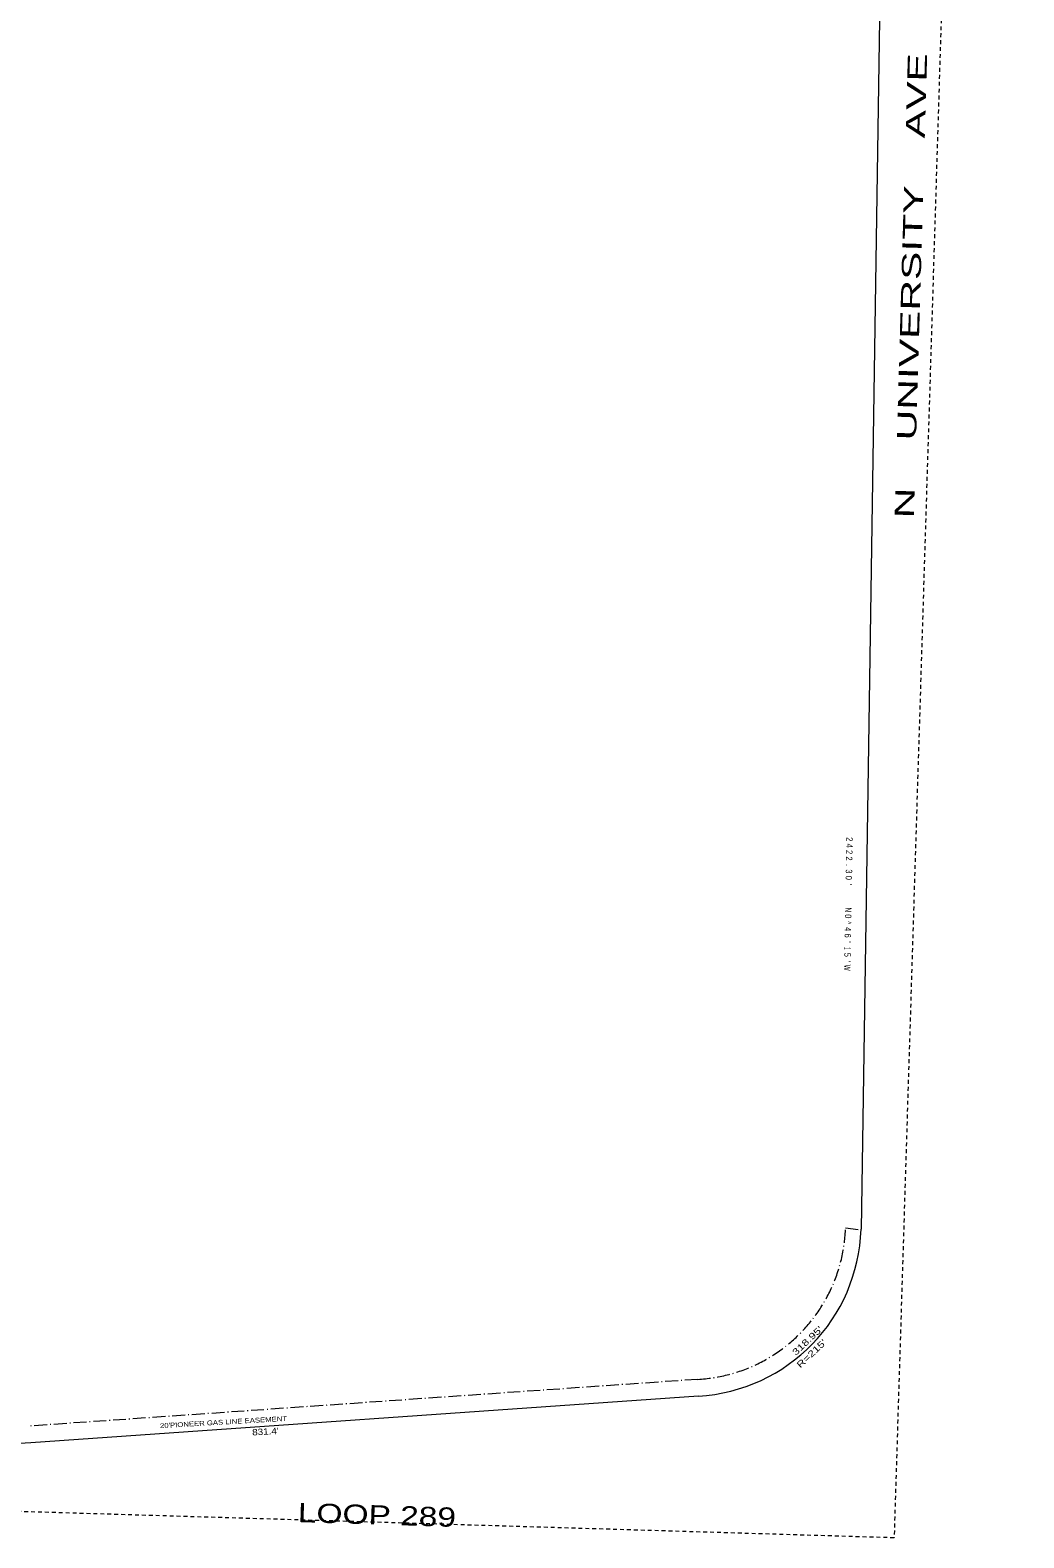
# Model space of a CAD drawing. Extents: x 937363 to 942816, y 7289335 to 7294712.
# Drawn here: x 941577 to 942816, y 7289335 to 7291214 of the extents above; entities that cross this region are included whole.
import ezdxf
from ezdxf.enums import TextEntityAlignment as Align

# ---------------------------------------------------------------- set-up
doc = ezdxf.new("R2010")
doc.units = 0
doc.header["$LTSCALE"] = 3.2
doc.linetypes.add('DOT_DASHED', pattern=[7.7, 5, -1.2, 0.3, -1.2])
doc.linetypes.add('SHORT_DASHED', pattern=[2.7, 1.5, -1.2])
for name, color, linetype, lineweight in [('1', 7, 'SHORT_DASHED', 13), ('21', 7, 'DOT_DASHED', 13), ('6', 7, 'Continuous', 13)]:
    doc.layers.add(name, color=color, linetype=linetype, lineweight=lineweight)
for name, color, linetype in [('11', 7, 'Continuous'), ('19', 7, 'Continuous'), ('22', 7, 'Continuous')]:
    doc.layers.add(name, color=color, linetype=linetype)

msp = doc.modelspace()

# ---------------------------------------------------------------- linework, layer by layer
at = {"layer": '1'}
msp.add_lwpolyline([(937527.178, 7294711.838), (942815.964, 7294551.97), (942654.257, 7289335.422), (937365.87, 7289494.315)], close=True, dxfattribs=at)
at = {"layer": '21'}
for p, q in [((942593.659, 7289721.526), (942611.92, 7289719.365)), ((942409.568, 7289532.865), (941577.392, 7289474.729))]:
    msp.add_line(p, q, dxfattribs=at)
msp.add_arc((942398.753, 7289727.565), 195, 273.17943, 358.2254, dxfattribs=at)
at = {"layer": '6'}
for p, q in [((942649.521, 7292118.153), (942613.021, 7289720.038)), ((942410.23, 7289512.037), (941578.158, 7289453.907))]:
    msp.add_line(p, q, dxfattribs=at)
for centre, radius, start, end in [((942398.124, 7289726.696), 215, 273.22778, 358.2254), ((941987.918, 7283588.553), 5879.65, 93.99626, 98.32206)]:
    msp.add_arc(centre, radius, start, end, dxfattribs=at)

# ---------------------------------------------------------------- texts
at = {"layer": '11'}
for s, rotation, width, p in [('4', 268.996, 0.8, (942594.536, 7290197.801)), ('2', 268.996, 0.8, (942594.676, 7290205.8)), ('2', 268.996, 0.8, (942594.256, 7290181.803)), ('2', 268.996, 0.8, (942594.397, 7290189.802)), ('0', 268.996, 0.9, (942593.835, 7290157.803)), ('3', 268.996, 0.8, (942593.975, 7290165.806)), ('.', 268.996, 0.95, (942594.116, 7290173.808)), ('N', 268.996, 0.65, (942593.135, 7290117.815)), ('0', 268.996, 0.9, (942592.995, 7290109.811)), ('^ ', 268.996, 0.55, (942592.854, 7290101.83)), ('6', 268.996, 0.85, (942592.576, 7290085.82)), ('4', 268.996, 0.8, (942592.715, 7290093.816)), ('5', 268.996, 0.8, (942592.154, 7290061.813)), ('1', 268.996, 0.45, (942592.294, 7290069.812)), ('W', 268.996, 0.6, (942591.875, 7290045.828)), ("318.95'", 43.298, 1.35, (942548.836, 7289578.129)), ("R=215'", 43.298, 1.35, (942553.994, 7289562.092)), ("831.4'", 3.298, 1.15, (941870.93, 7289463.866))]:
    msp.add_text(s, height=8, rotation=rotation, dxfattribs=dict(at, width=width)).set_placement(p, align=Align.CENTER)
for p in [(942593.695, 7290149.8), (942592.433, 7290077.811), (942592.013, 7290053.814)]:
    msp.add_text("'", height=8, rotation=268.996, dxfattribs=at).set_placement(p, align=Align.CENTER)
at = {"layer": '19'}
for s, rotation, width, p in [('N    UNIVERSITY    AVE', 88.352, 1.65, (942695.489, 7291184.641)), ('LOOP 289', 358.225, 1.3, (942107.816, 7289348.978))]:
    msp.add_text(s, height=24, rotation=rotation, dxfattribs=dict(at, width=width)).set_placement(p, align=Align.RIGHT)
at = {"layer": '22', "width": 1.2}
msp.add_text("20'PIONEER GAS LINE EASEMENT", height=6, rotation=3.298, dxfattribs=at).set_placement((941818.576, 7289476.629), align=Align.CENTER)

doc.saveas('drawing.dxf')
